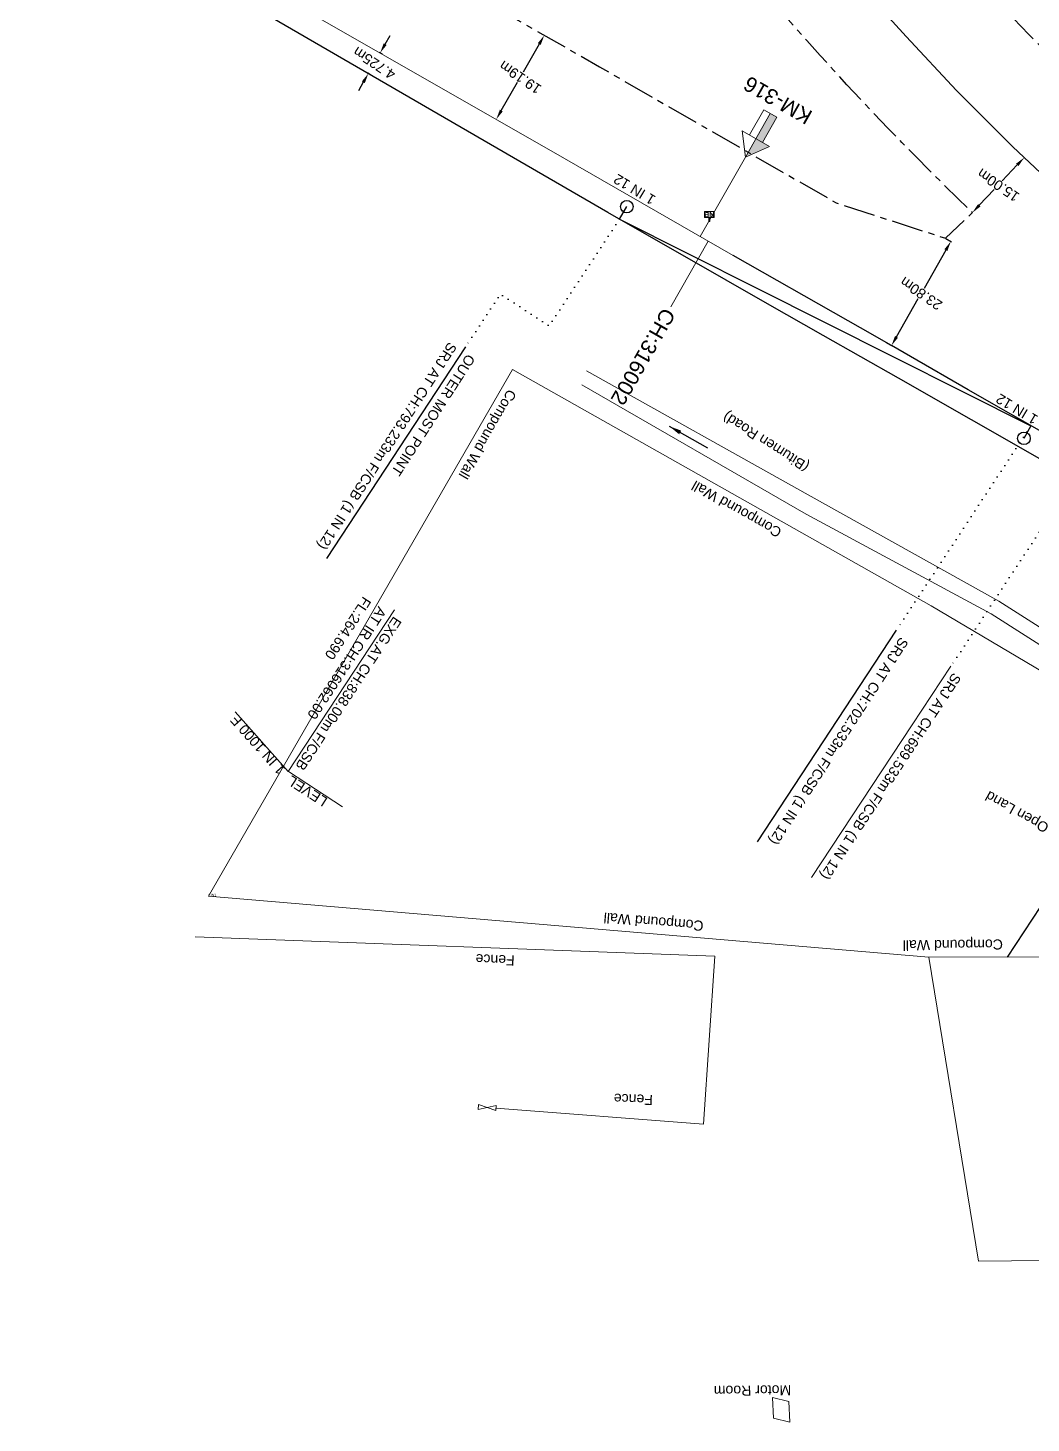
# Model space of a CAD drawing. Header units: metres. Extents: x 631378 to 636314, y 3386087 to 3390005.
# Drawn here: x 631712.5 to 631911.5, y 3388925.3 to 3389202.2 of the extents above; entities that cross this region are included whole.
import ezdxf
from ezdxf.enums import TextEntityAlignment as Align

# ---------------------------------------------------------------- set-up
doc = ezdxf.new("R2010")
doc.units = ezdxf.units.M
doc.header["$MEASUREMENT"] = 0
doc.linetypes.add('CENTER', pattern=[2, 1.25, -0.25, 0.25, -0.25])
doc.linetypes.add('DOT', pattern=[0.25, 0, -0.25])
doc.layers.get('Defpoints').update_dxf_attribs({"color": 5, "lineweight": 0})
for name, color, linetype, lineweight in [('30-9-16P', 53, 'Continuous', 0), ('Commercial Building Pucca', 7, 'Continuous', 13), ('Compound Wall', 7, 'Continuous', 13), ('DFCC BOUNDARY', 6, 'CENTER', 0), ('EXG GRADES IN STATION', 7, 'Continuous', 0), ('Existing Chainage', 7, 'Continuous', 0), ('Existing IR Track', 7, 'Continuous', 0), ('Fence', 7, 'FENCELINE1', 13), ('Gate', 7, 'Continuous', 13), ('KM STONE', 7, 'Continuous', 0), ('NAME_BOARD', 251, 'Continuous', 0), ("SIRHIND STN SRJ's", 7, 'Continuous', 0), ('Subroad Edge', 7, 'Continuous', 0), ('Text', 7, 'Continuous', 13)]:
    doc.layers.add(name, color=color, linetype=linetype, lineweight=lineweight)
doc.layers.add('Dimension', color=10, linetype='Continuous')
doc.layers.add('IR PROPOSALS', color=190, linetype='Continuous')
doc.styles.add('ARIAL', font='arial.ttf')
doc.styles.add('NB', font='swissbo.ttf', dxfattribs={"height": 1.5})
doc.styles.get("Standard").update_dxf_attribs({"font": 'arial.ttf'})
doc.styles.add('Style-Arial', font='arial.ttf')
doc.styles.add('Text', font='arial.ttf', dxfattribs={"height": 2})
doc.linetypes.add('FENCELINE1', pattern='A,6.35,-2.54,[133,ltypeshp.shx,S=2.54,R=0,X=-2.54,Y=0],-2.54,25.4', length=36.83)
doc.dimstyles.new('ISO-25', dxfattribs={"dimtxt": 2.5, "dimasz": 2.5, "dimexe": 1.25, "dimexo": 0.625, "dimtad": 1, "dimtxsty": 'Standard', "dimcen": 2.5, "dimadec": 0, "dimazin": 0, "dimtfac": 1, "dimtmove": 0, "dimatfit": 3, "dimfxl": 1, "dimarcsym": 0})
doc.dimstyles.new('Standard$0', dxfattribs={"dimscale": 15, "dimtxt": 0.18, "dimasz": 0.18, "dimexe": 0.18, "dimexo": 0.0625, "dimgap": 0.09, "dimtad": 1, "dimtih": 1, "dimtoh": 1, "dimzin": 0, "dimdsep": 46, "dimtxsty": 'Standard', "dimcen": -0.09, "dimclrd": 256, "dimclre": 256, "dimclrt": 256, "dimadec": 0, "dimazin": 0, "dimtfac": 1, "dimtofl": 0, "dimtmove": 0, "dimatfit": 3, "dimfxl": 1, "dimtolj": 1, "dimtzin": 0, "dimlwd": -1, "dimlwe": -1, "dimarcsym": 0})

# ---------------------------------------------------------------- blocks, each defined once
blk = doc.blocks.new('GT')
at = {"layer": 'Gate'}
for p, q in [((-0.5, -0.5), (-0.5, 0.5)), ((-0.5, 0.5), (0.5, -0.5)), ((0.5, 0.5), (0.5, -0.5))]:
    blk.add_line(p, q, dxfattribs=at)
at = {"layer": 'Gate', "flags": 128}
blk.add_lwpolyline([(0.5, 0.5), (-0.5, -0.5)], dxfattribs=at)
blk = doc.blocks.new('KM POST PLAN')
at = {"extrusion": (0, 0, -1)}
h = blk.add_hatch(color=256, dxfattribs=at)
h.paths.add_polyline_path([(0, -20), (0, -8.47), (3, -8.47), (3, -20)])
h.paths.add_polyline_path([(0, -8.47), (0, 0), (6.25, -8.47), (3, -8.47)], flags=16)
at = {"flags": 128}
for points in [[(0, 0), (-6.25, -8.47), (6.25, -8.47)], [(0, 0), (0, -20)], [(0, 0), (6.25, -8.47)], [(3, -8.47), (3, -20), (-3, -20), (-3, -8.47)]]:
    blk.add_lwpolyline(points, dxfattribs=at)
at = {"style": 'Style-Arial'}
blk.add_attdef('KM-POST', text='', height=6, dxfattribs=at).set_placement((0, -26, -263.95), align=Align.MIDDLE_CENTER)
blk = doc.blocks.new('NB')
for p, q in [((-0.98, 0.82), (-0.98, 1.98)), ((-0.98, 1.98), (0.98, 1.98)), ((-0.98, 0.82), (0.98, 0.82)), ((-0.13, 0.82), (-0.13, 0)), ((-0.13, 0), (0.13, 0)), ((0.13, 0.82), (0.13, 0)), ((0.98, 1.98), (0.98, 0.82))]:
    blk.add_line(p, q)
at = {"style": 'NB', "width": 1.025371}
blk.add_text('NB', height=0.988, rotation=180, dxfattribs=at).set_placement((-0.02, 1.38), align=Align.MIDDLE_CENTER)
blk = doc.blocks.new('*D492')
at = {"layer": 'Defpoints', "color": 0, "transparency": 16777216}
for p in [(631910.15, 3389176.43), (631910.15, 3389176.43), (631899.87, 3389165.51)]:
    blk.add_point(p, dxfattribs=at)
at = {"layer": 'Dimension', "color": 0, "lineweight": -2, "transparency": 16777216}
for p, q in [((631908.78, 3389174.98), (631905.8, 3389171.82)), ((631901.24, 3389166.97), (631904.21, 3389170.13))]:
    blk.add_line(p, q, dxfattribs=at)
at = {"layer": 'Dimension', "color": 0, "transparency": 16777216}
for points in [[(631909.02, 3389174.75), (631908.53, 3389175.21), (631910.15, 3389176.43)], [(631901.48, 3389166.74), (631901, 3389167.2), (631899.87, 3389165.51)]]:
    blk.add_solid(points, dxfattribs=at)
at = {"layer": 'Dimension', "color": 0, "lineweight": 18, "transparency": 16777216, "insert": (631905.01, 3389170.97), "char_height": 2, "attachment_point": 5, "rotation": 145.6583, "style": 'ARIAL'}
blk.add_mtext('\\A1;15.00m', dxfattribs=at)
blk = doc.blocks.new('TerminatorOpen_0.5')
at = {"color": 0, "linetype": 'ByBlock', "lineweight": -2}
for q in [(-1, 0.25), (-1, 0), (-1, -0.25)]:
    blk.add_line((0, 0), q, dxfattribs=at)
blk = doc.blocks.new('*D518')
at = {"layer": 'Defpoints', "color": 0, "transparency": 16777216}
for p in [(631894.51, 3389160.42), (631882.74, 3389139.73), (631883.82, 3389139.12)]:
    blk.add_point(p, dxfattribs=at)
at = {"layer": 'Dimension', "color": 0, "lineweight": -2, "transparency": 16777216}
for p, q in [((631894.61, 3389158.07), (631890.28, 3389150.46)), ((631894.62, 3389160.36), (631895.71, 3389159.74)), ((631884.81, 3389140.85), (631889.14, 3389148.46)), ((631882.85, 3389139.67), (631883.93, 3389139.05))]:
    blk.add_line(p, q, dxfattribs=at)
at = {"layer": 'Dimension', "color": 0, "transparency": 16777216}
for points in [[(631894.32, 3389158.23), (631894.9, 3389157.9), (631895.6, 3389159.81)], [(631884.52, 3389141.02), (631885.1, 3389140.69), (631883.82, 3389139.12)]]:
    blk.add_solid(points, dxfattribs=at)
at = {"layer": 'Dimension', "color": 0, "lineweight": 18, "transparency": 16777216, "insert": (631889.71, 3389149.46), "char_height": 2, "attachment_point": 5, "rotation": 145.6583, "style": 'ARIAL'}
blk.add_mtext('\\A1;23.80m', dxfattribs=at)
blk = doc.blocks.new('*D519')
at = {"layer": 'Defpoints', "color": 0, "transparency": 16777216}
for p in [(631814.95, 3389200.7), (631814.95, 3389200.7), (631805.43, 3389184.03)]:
    blk.add_point(p, dxfattribs=at)
at = {"layer": 'Dimension', "color": 0, "lineweight": -2, "transparency": 16777216}
for p, q in [((631813.96, 3389198.96), (631810.76, 3389193.36)), ((631806.43, 3389185.77), (631809.62, 3389191.37))]:
    blk.add_line(p, q, dxfattribs=at)
at = {"layer": 'Dimension', "color": 0, "transparency": 16777216}
for points in [[(631813.67, 3389199.13), (631814.25, 3389198.8), (631814.95, 3389200.7)], [(631806.14, 3389185.93), (631806.72, 3389185.6), (631805.43, 3389184.03)]]:
    blk.add_solid(points, dxfattribs=at)
at = {"layer": 'Dimension', "color": 0, "lineweight": 18, "transparency": 16777216, "insert": (631810.19, 3389192.36), "char_height": 2, "attachment_point": 5, "rotation": 145.6583, "style": 'ARIAL'}
blk.add_mtext('\\A1;19.19m', dxfattribs=at)
blk = doc.blocks.new('*D510')
at = {"layer": 'Defpoints', "color": 0, "transparency": 16777216}
for p in [(631782.4, 3389197.21), (631782.96, 3389196.89), (631780.61, 3389192.8)]:
    blk.add_point(p, dxfattribs=at)
at = {"layer": 'Dimension', "color": 0, "lineweight": -2, "transparency": 16777216}
for p, q in [((631783.39, 3389198.95), (631784.38, 3389200.68)), ((631782.85, 3389196.95), (631782.29, 3389197.27)), ((631779.06, 3389191.38), (631778.07, 3389189.65)), ((631780.51, 3389192.86), (631779.95, 3389193.18))]:
    blk.add_line(p, q, dxfattribs=at)
at = {"layer": 'Dimension', "color": 0, "transparency": 16777216}
for points in [[(631783.1, 3389199.11), (631783.68, 3389198.78), (631782.4, 3389197.21)], [(631778.77, 3389191.55), (631779.35, 3389191.22), (631780.06, 3389193.12)]]:
    blk.add_solid(points, dxfattribs=at)
at = {"layer": 'Dimension', "color": 0, "lineweight": 18, "transparency": 16777216, "insert": (631781.23, 3389195.17), "char_height": 2, "attachment_point": 5, "rotation": 146.6583, "style": 'ARIAL'}
blk.add_mtext('\\A1;4.725m', dxfattribs=at)

msp = doc.modelspace()

# ---------------------------------------------------------------- linework, layer by layer
msp.add_lwpolyline([(631827.5319, 3389165.5627), (631719.5261, 3389228.2606)])
at = {"layer": 'Commercial Building Pucca', "flags": 128}
msp.add_lwpolyline([(631860.227, 3388930.383), (631863.49, 3388929.601), (631863.68, 3388925.489), (631860.4001, 3388926.2751), (631860.227, 3388930.383)], close=True, dxfattribs=at)
at = {"layer": 'Compound Wall', "flags": 128}
for points in [[(631942.903, 3389057.134), (631891.712, 3389087.501), (631808.663, 3389134.362), (631748.327, 3389029.844), (631891.236, 3389017.762), (631965.933, 3389017.853)], [(631891.236, 3389017.762), (631901.052, 3388957.431)], [(631940.315, 3388957.802), (631901.052, 3388957.431)]]:
    msp.add_lwpolyline(points, dxfattribs=at)
at = {"layer": 'DFCC BOUNDARY', "lineweight": 30, "ltscale": 5, "flags": 128}
msp.add_lwpolyline([(631598.4937, 3389328.904), (631600.8827, 3389327.4697), (631649.6159, 3389298.1401), (631703.7711, 3389265.5259), (631768.9163, 3389226.9968), (631825.8811, 3389194.4572), (631872.8623, 3389167.4481), (631894.511, 3389160.4239), (631899.8697, 3389165.5117, -0.10023326), (631757.6409, 3389371.7746)], format="xyb", dxfattribs=at)
at = {"layer": 'DFCC BOUNDARY', "color": 32, "lineweight": 20, "ltscale": 5}
msp.add_arc((632338.0439, 3389619.8237), 598.1861, 213.4408853, 227.0025039, dxfattribs=at)
at = {"layer": 'Dimension', "color": 7, "lineweight": 18, "flags": 128}
msp.add_lwpolyline([(631405.2473, 3389422.9115), (631430.3066, 3389407.8228), (631451.0941, 3389395.325), (631468.0274, 3389385.1471), (631493.636, 3389369.7472), (631516.0168, 3389356.3417), (631536.3293, 3389344.0988), (631591.0851, 3389311.1706), (631639.7886, 3389281.8116), (631693.9816, 3389249.1221), (631759.2909, 3389210.4332), (631816.336, 3389177.7939), (631852.4158, 3389157.0177)], dxfattribs=at)
at = {"layer": 'EXG GRADES IN STATION', "color": 18, "linetype": 'Continuous', "lineweight": 0, "true_color": 0x000000}
msp.add_line((631785.2495, 3389086.7026), (631764.1796, 3389054.6216), dxfattribs=at)
at = {"layer": 'EXG GRADES IN STATION', "color": 18, "linetype": 'Continuous', "lineweight": 0, "true_color": 0x000000, "flags": 128}
for points in [[(631764.1844, 3389054.6165), (631764.1796, 3389054.6216), (631753.6697, 3389066.4388)], [(631774.9255, 3389047.5656), (631764.1844, 3389054.6165)]]:
    msp.add_lwpolyline(points, dxfattribs=at)
at = {"layer": 'Existing Chainage', "color": 7, "linetype": 'Continuous', "lineweight": 13, "flags": 128}
for points in [[(631854.8325, 3389176.5012), (631845.8549, 3389160.7595)], [(631840.0338, 3389146.8114), (631847.4648, 3389159.8413)]]:
    msp.add_lwpolyline(points, dxfattribs=at)
at = {"layer": 'Existing IR Track', "color": 190, "lineweight": 25}
for p, q in [((631829.8502, 3389164.2019), (631831.32, 3389166.7)), ((631911.4847, 3389123.2189), (631910.095, 3389120.7117))]:
    msp.add_line(p, q, dxfattribs=at)
at = {"layer": 'Existing IR Track', "lineweight": 25, "flags": 128}
for points in [[(631777.0143, 3389364.7584), (631785.1465, 3389348.8999), (631811.5316, 3389300.2034), (631828.5222, 3389273.1027), (631837.3212, 3389260.3661), (631853.6472, 3389238.7161), (631872.4846, 3389216.1648), (631886.7333, 3389200.4618), (631896.7148, 3389189.736)], [(631918.914, 3389168.1831), (631907.8921, 3389178.5534), (631896.7148, 3389189.736)], [(632117.2553, 3388992.0973), (632075.2759, 3389019.3546), (632039.8581, 3389041.8145), (632022.6351, 3389052.541), (631975.5116, 3389080.7616), (631928.6462, 3389107.862), (631885.2207, 3389132.6568), (631870.272, 3389141.1048), (631859.2413, 3389147.4309), (631850.9983, 3389152.1109), (631827.5319, 3389165.5627)], [(632120.3603, 3388995.6049), (632077.6404, 3389023.4441), (632042.4428, 3389046.0532), (632025.9109, 3389056.4508), (631978.2149, 3389085.0394), (631958.8702, 3389096.1914), (631952.0938, 3389100.0722), (631933.0273, 3389110.9402), (631923.9311, 3389116.0951), (631899.045, 3389130.3442), (631887.5684, 3389136.9402), (631883.8246, 3389139.1164), (631877.6655, 3389142.6211), (631875.1965, 3389144.0257), (631852.4158, 3389157.0177)]]:
    msp.add_lwpolyline(points, dxfattribs=at)
at = {"layer": 'Existing IR Track', "color": 190, "lineweight": 30, "flags": 128}
msp.add_lwpolyline([(631829.8642, 3389164.2257), (631911.4859, 3389123.2209)], dxfattribs=at)
at = {"layer": 'Existing IR Track', "color": 190, "lineweight": 25}
for centre in [(631831.32, 3389166.7), (631910.095, 3389120.7117)]:
    msp.add_circle(centre, 1.2487, dxfattribs=at)
at = {"layer": 'Fence'}
for points in [[(631846.529, 3388984.602), (631848.782, 3389017.93), (631745.719, 3389021.776)], [(631805.357, 3388987.784), (631846.529, 3388984.602)], [(631805.357, 3388987.784), (631846.529, 3388984.602)]]:
    msp.add_lwpolyline(points, dxfattribs=at)
at = {"layer": 'IR PROPOSALS', "linetype": 'DOT', "lineweight": 30, "ltscale": 5, "flags": 128}
for points in [[(631829.8795, 3389164.249), (631815.9104, 3389143.0167), (631806.248, 3389149.3738), (631799.3213, 3389138.8456)], [(631911.4858, 3389123.2209), (631884.776, 3389082.6234)]]:
    msp.add_lwpolyline(points, dxfattribs=at)
at = {"layer": 'IR PROPOSALS', "lineweight": 30, "flags": 128}
for points in [[(631799.3213, 3389138.8456), (631771.722, 3389096.8963)], [(631884.776, 3389082.6234), (631857.1767, 3389040.6741)], [(631929.9105, 3389052.9285), (631906.7863, 3389017.7809)]]:
    msp.add_lwpolyline(points, dxfattribs=at)
at = {"layer": 'IR PROPOSALS', "color": 18, "linetype": 'DOT', "lineweight": 30, "ltscale": 5, "true_color": 0x000000, "flags": 128}
msp.add_lwpolyline([(631922.7762, 3389116.7746), (631895.6155, 3389075.4918)], dxfattribs=at)
at = {"layer": "SIRHIND STN SRJ's", "color": 190, "lineweight": 25}
msp.add_line((631830.2985, 3389163.9734), (631830.2985, 3389163.9734), dxfattribs=at)
at = {"layer": "SIRHIND STN SRJ's", "color": 7, "lineweight": 13, "flags": 128}
msp.add_lwpolyline([(631895.6155, 3389075.4918), (631887.9485, 3389063.8611), (631867.9786, 3389033.5673)], dxfattribs=at)
at = {"layer": 'Subroad Edge', "lineweight": 15, "flags": 128}
for points in [[(631823.319, 3389134.122), (631867.291, 3389109.497), (631905.091, 3389088.389), (631946.26, 3389062.213), (631976.222, 3389041.687), (631978.702, 3389052.295), (631986.443, 3389064.139)], [(631936.8748, 3388925.2887), (631949.383, 3388964.42), (631963.79, 3389005.133), (631973.836, 3389032.801), (631975.136, 3389037.845), (631944.815, 3389059.609), (631903.578, 3389085.867), (631866.869, 3389105.642), (631822.401, 3389131.356)]]:
    msp.add_lwpolyline(points, dxfattribs=at)

# ---------------------------------------------------------------- block references
at = {"layer": 'Gate', "xscale": 3.499597262539722, "zscale": 1.87072105417663, "rotation": 356}
msp.add_blockref('GT', (631803.612, 3388987.9135), dxfattribs=at)
msp.add_blockref('GT', (631803.612, 3388987.9135), dxfattribs=at)
at = {"layer": 'KM STONE'}
ref = msp.add_blockref('KM POST PLAN', (631854.8325, 3389176.5012), dxfattribs=dict(at, xscale=0.4999999999999998, yscale=0.4999999999999998, zscale=0.4999999999999998, rotation=150.3032112418446))
ref.add_attrib('KM-POST', 'KM-316', dxfattribs={"layer": '0', "height": 3, "rotation": 150.303211, "style": 'Style-Arial'}).set_placement((631861.2728, 3389187.7938), align=Align.MIDDLE_CENTER)
at = {"layer": 'NAME_BOARD', "linetype": 'Continuous'}
msp.add_blockref('NB', (631847.69, 3389163.744), dxfattribs=at)

# ---------------------------------------------------------------- texts
at = {"layer": '30-9-16P', "linetype": 'Continuous'}
msp.add_text('CW1', height=0.5, dxfattribs=at).set_placement((631748.327, 3389029.844))
msp.add_text('CW1', height=0.5, dxfattribs=at).set_placement((631748.327, 3389029.844))
at = {"layer": 'EXG GRADES IN STATION', "color": 18, "lineweight": 0, "true_color": 0x000000, "insert": (631782.9051, 3389086.9579), "char_height": 2, "attachment_point": 4, "rotation": 236.712941, "line_spacing_factor": 1.08, "style": 'Style-Arial'}
msp.add_mtext('EXG.AT CH:838.00m F/CSB\\PAT IR CH:316062.00\\PFL:264.690', dxfattribs=at)
at = {"layer": 'EXG GRADES IN STATION', "color": 18, "lineweight": 13, "true_color": 0x000000, "char_height": 2, "attachment_point": 7, "line_spacing_factor": 0.84, "style": 'Style-Arial'}
for s, insert, rotation in [('1 IN 1000 F', (631763.7346, 3389055.122), 131.649161), ('LEVEL', (631772.1365, 3389049.198), 147.13049)]:
    msp.add_mtext(s, dxfattribs=dict(at, insert=insert, rotation=rotation))
at = {"layer": 'Existing Chainage', "color": 7, "lineweight": 0, "insert": (631839.8047, 3389146.1262), "char_height": 3, "attachment_point": 4, "rotation": 240.303519, "line_spacing_factor": 0.6, "style": 'Style-Arial'}
msp.add_mtext('CH:316002', dxfattribs=at)
at = {"layer": 'Existing IR Track', "color": 190, "lineweight": 25, "style": 'ARIAL'}
for p in [(631837.2265, 3389168.644), (631913.0646, 3389125.0495)]:
    msp.add_text('1 IN 12', height=2, rotation=149, dxfattribs=at).set_placement(p)
at = {"layer": 'IR PROPOSALS', "color": 190, "lineweight": 18, "style": 'ARIAL'}
for s, p in [('SRJ AT CH:793.233m F/CSB (1 IN 12)', (631796.0488, 3389139.9912)), ('OUTER MOST POINT', (631799.6645, 3389137.6116)), ('SRJ AT CH:702.533m F/CSB (1 IN 12)', (631885.6057, 3389081.4339))]:
    msp.add_text(s, height=2, rotation=237.164165, dxfattribs=at).set_placement(p)
at = {"layer": "SIRHIND STN SRJ's", "color": 7, "lineweight": 0, "style": 'ARIAL'}
msp.add_text('SRJ AT CH:689.533m F/CSB (1 IN 12)', height=2, rotation=236.762981, dxfattribs=at).set_placement((631896.0724, 3389074.3373))
at = {"layer": 'Subroad Edge', "style": 'Text'}
msp.add_text('(Bitumen Road)', height=2, rotation=147.512718, dxfattribs=at).set_placement((631867.685, 3389115.6101))
at = {"layer": 'Text', "lineweight": 0, "style": 'ARIAL'}
for s, rotation, p in [('Compound Wall', 240.003082, (631807.7994, 3389130.6209)), ('Compound Wall', 150.565821, (631862.2358, 3389102.6552)), ('Open Land', 150.565821, (631915.2363, 3389044.0476)), ('Compound Wall', 175.167517, (631846.6196, 3389024.9311)), ('Compound Wall', 180.541377, (631905.9136, 3389021.2849)), ('Fence', 177.862886, (631809.1134, 3389018.079)), ('Fence', 177.862886, (631836.5277, 3388990.3957)), ('Motor Room', 180.541377, (631863.9264, 3388932.8194))]:
    msp.add_text(s, height=2, rotation=rotation, dxfattribs=at).set_placement(p)

# ---------------------------------------------------------------- dimensions: what is measured, and where the dimension line sits
at = {"layer": 'Dimension', "color": 0, "lineweight": 18}
dim = msp.add_aligned_dim(p1=(631780.6136, 3389192.799), p2=(631782.9559, 3389196.8929), distance=0.6434, text='4.725m', dimstyle='Standard$0', override={"dimscale": 1, "dimtxt": 2, "dimasz": 2, "dimexe": 0.125, "dimexo": 0.125, "dimgap": 0.125, "dimtih": 0, "dimtoh": 0, "dimdec": 3, "dimzin": 3, "dimpost": 'm', "dimtxsty": 'ARIAL', "dimsah": 1, "dimcen": 0.09, "dimclrd": 0, "dimclre": 0, "dimclrt": 0, "dimaunit": 1, "dimadec": 4, "dimazin": 3, "dimtdec": 3, "dimtmove": 2, "dimatfit": 1, "dimldrblk": 'TerminatorOpen_0.5', "dimfrac": 2, "dimtzin": 11, "dimlwd": 65534, "dimlwe": 65534}, dxfattribs=at)
dim.commit()
dim.dimension.update_dxf_attribs({"geometry": '*D510', "text_midpoint": (631781.2263, 3389195.1655), "text_rotation": 180})
at = {"layer": 'Dimension', "color": 7, "lineweight": 18}
for p1, p2, distance, picture, middle in [((631805.4343, 3389184.0315), (631814.9549, 3389200.6985), 0, '*D519', (631810.1946, 3389192.365)), ((631899.8697, 3389165.5117), (631910.1455, 3389176.4332), 0, '*D492', (631905.0076, 3389170.9725)), ((631894.511, 3389160.4239), (631882.7383, 3389139.7346), 1.25, '*D518', (631889.711, 3389149.4611))]:
    dim = msp.add_aligned_dim(p1=p1, p2=p2, distance=distance, dimstyle='Standard$0', override={"dimscale": 1, "dimtxt": 2, "dimasz": 2, "dimexe": 0.125, "dimexo": 0.125, "dimgap": 0.125, "dimtih": 0, "dimtoh": 0, "dimzin": 3, "dimpost": 'm', "dimtxsty": 'ARIAL', "dimsah": 1, "dimcen": 0.09, "dimclrd": 0, "dimclre": 0, "dimclrt": 0, "dimaunit": 1, "dimadec": 4, "dimazin": 3, "dimtdec": 3, "dimtmove": 2, "dimatfit": 1, "dimldrblk": 'TerminatorOpen_0.5', "dimfrac": 2, "dimtzin": 11, "dimlwd": 65534, "dimlwe": 65534}, dxfattribs=at)
    dim.commit()
    dim.dimension.update_dxf_attribs({"geometry": picture, "text_midpoint": middle, "text_rotation": 359})

# ---------------------------------------------------------------- leaders
at = {"layer": 'Text'}
msp.add_leader([(631839.7332, 3389123.1171), (631847.3057, 3389118.8267)], dimstyle='ISO-25', override={"dimtad": 0}, dxfattribs=at)

doc.saveas('drawing.dxf')
